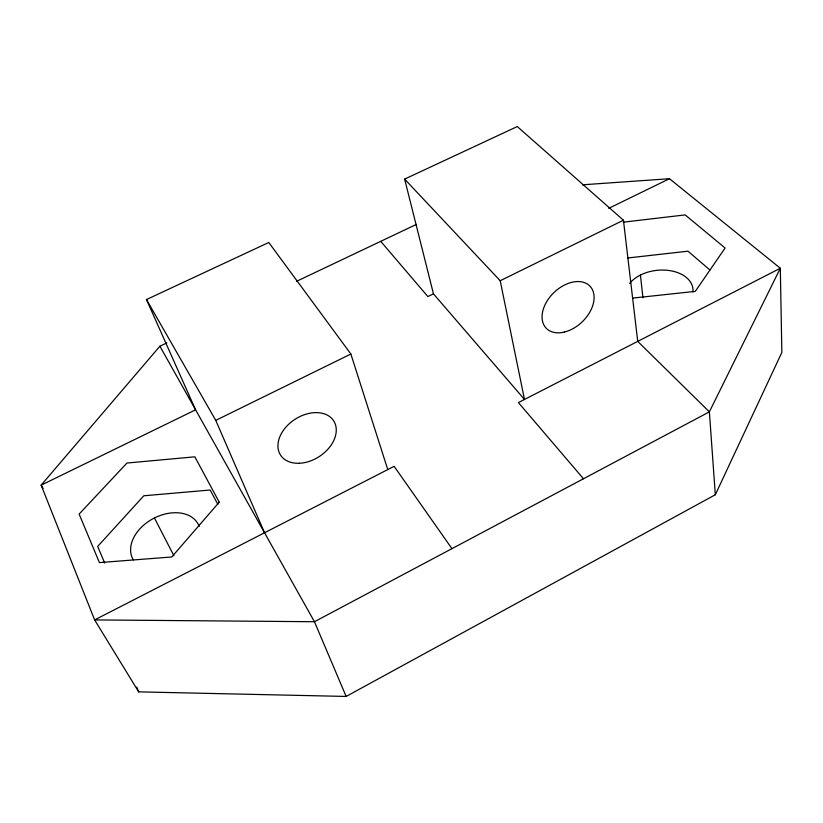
<?xml version="1.0" encoding="UTF-8"?>
<svg xmlns="http://www.w3.org/2000/svg" width="823" height="823" viewBox="0 0 823 823"><rect width="100%" height="100%" fill="white"/><g stroke="black" fill="none" stroke-linecap="round" stroke-linejoin="round"><path stroke-width="1.23" d="M166.853 342.913L159.899 346.205L41.15 485.148L94.624 619.914L138.676 691.865L346.144 696.443L715.321 494.746L781.85 352.419L780.317 268.247L669.49 178.714L582.581 184.805M350.865 354.034L268.782 242.487L146.473 299.551L215.76 420.368L350.865 354.034L387.767 469.573M623.433 220.214L517.276 126.557L404.638 179.105L500.199 280.725L623.433 220.214L637.722 341.38L709.375 411.85L715.321 494.746M500.199 280.725L524.488 399.453L433.454 293.832L427.867 296.558L380.72 241.345M608.742 208.342L669.49 178.714M296.496 281.343L416.397 224.401M623.248 222.179L685.168 214.906L725.104 248.011L695.291 291.373L632.774 298.091M627.476 258.011L687.997 251.19L709.93 270.026M583.466 478.76L518.408 402.581L780.317 268.247L709.375 411.85L314.448 621.725L94.624 619.914L394.124 466.322L451.95 548.653M43.094 488.451L41.15 485.148L195.586 409.833L146.473 299.551M159.899 346.205L314.448 621.725L346.144 696.443M217.889 504.427L210.163 490.014L143.809 495.775L97.68 546.441L104.675 562.983M154.426 517.976L173.962 555.854M215.76 420.368L264.543 532.769M136.741 687.112L138.676 691.865M404.638 179.105L433.454 293.832M640.428 275.057L642.948 297.803M133.295 559.825A37.025 25.997 -28.1 0 1 154.24 518.068A37.025 25.997 -28.1 0 1 199.187 526.453M629.646 283.41A33.959 22.252 -6.3 0 1 668.893 270.479A33.959 22.252 -6.3 0 1 692.915 291.98M219.237 502.184L171.76 556.976L99.429 562.603L79.131 514.097L126.948 463.04L194.845 456.816L219.237 502.184M299.397 463.267A31.613 22.231 -32.8 0 0 335.311 424.195A31.613 22.231 -32.8 0 0 286.579 426.376A31.613 22.231 -32.8 0 0 299.397 463.267M564.485 332.039A30.348 20.349 -43.9 0 0 592.21 289.274A30.348 20.349 -43.9 0 0 547.562 300.272A30.348 20.349 -43.9 0 0 564.485 332.039"/></g></svg>
